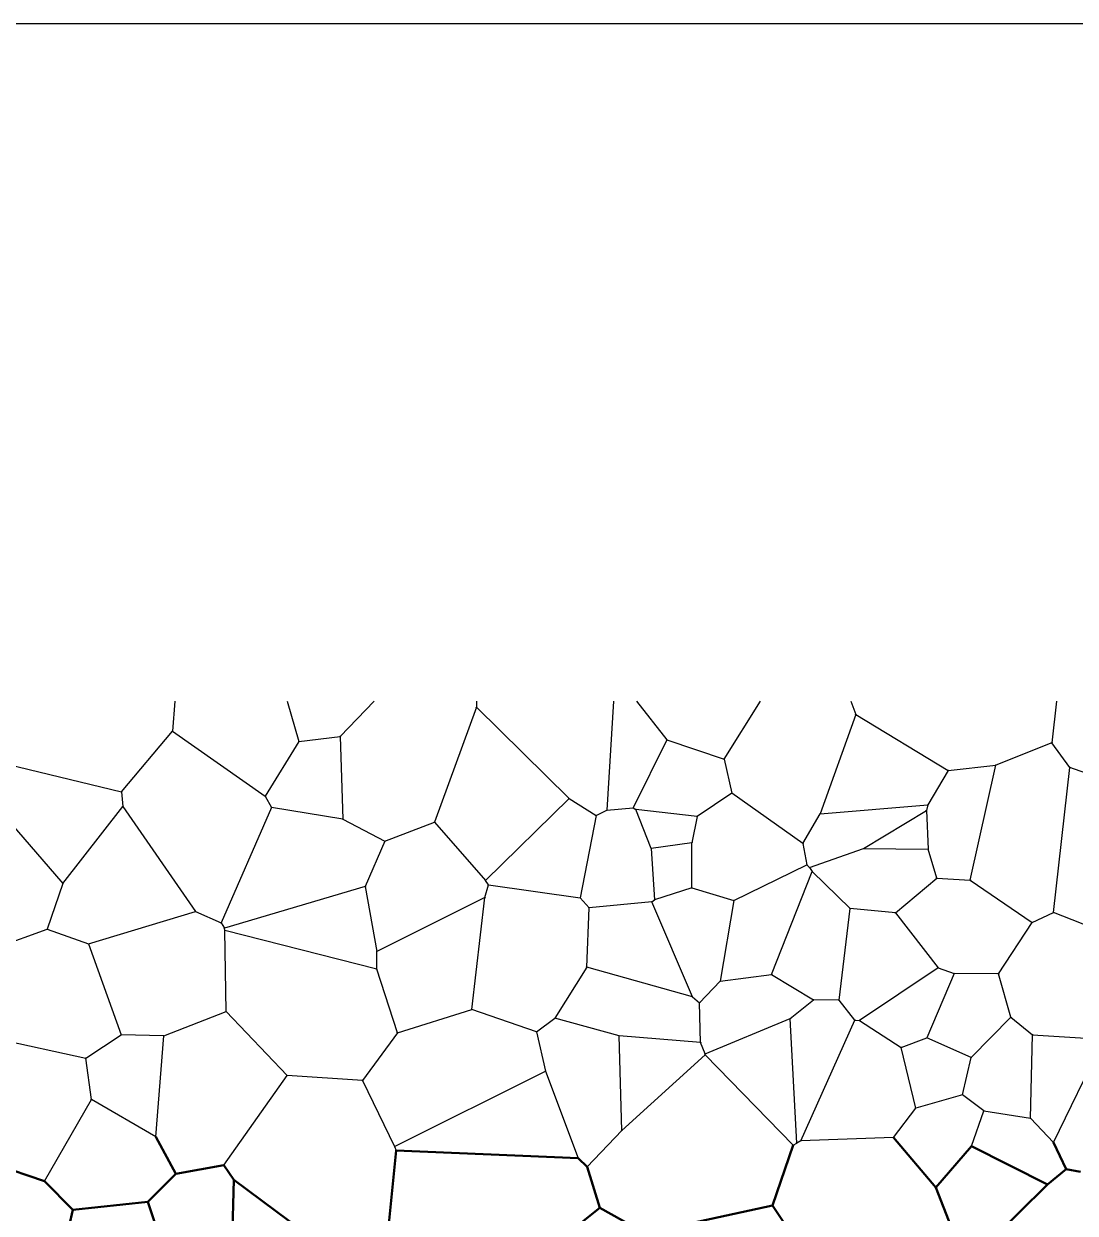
# Model space of a CAD drawing. Header units: metres. Extents: x 0 to 5000, y 0 to 2000.
# Drawn here: x 2414 to 3190, y 1122 to 2000 of the extents above; entities that cross this region are included whole.
import ezdxf

# ---------------------------------------------------------------- set-up
doc = ezdxf.new("R2010")
doc.units = ezdxf.units.M

msp = doc.modelspace()

# ---------------------------------------------------------------- hatches: boundary and pattern name
at = {"layer": 'throats'}
for color, points in [(3, [(2523.94, 1477.92), (2523.64, 1477.94), (2525.35, 1500.01), (2525.64, 1499.99), (2523.94, 1477.92)]), (3, [(2617.34, 1470.47), (2617.05, 1470.39), (2608.46, 1499.96), (2608.75, 1500.04), (2617.34, 1470.47)]), (3, [(2647.72, 1473.93), (2647.5, 1474.14), (2672.54, 1500.1), (2672.75, 1499.9), (2647.72, 1473.93)]), (3, [(2717.4, 1410.72), (2717.12, 1410.82), (2747.94, 1495.62), (2748.22, 1495.52), (2717.4, 1410.72)]), (3, [(2748.23, 1495.57), (2747.93, 1495.57), (2747.95, 1500), (2748.25, 1500), (2748.23, 1495.57)]), (3, [(2816.63, 1428.24), (2816.42, 1428.03), (2747.98, 1495.47), (2748.19, 1495.68), (2816.63, 1428.24)]), (3, [(2844.53, 1419.54), (2844.23, 1419.56), (2849.18, 1500.01), (2849.48, 1499.99), (2844.53, 1419.54)]), (3, [(2888.84, 1471.61), (2888.61, 1471.43), (2866.13, 1499.91), (2866.36, 1500.09), (2888.84, 1471.61)]), (3, [(2957.57, 1500.08), (2957.83, 1499.92), (2930.95, 1457.11), (2930.69, 1457.27), (2957.57, 1500.08)]), (3, [(3028.13, 1490.21), (3027.85, 1490.1), (3024.25, 1499.95), (3024.53, 1500.05), (3028.13, 1490.21)]), (3, [(3172.84, 1469.43), (3172.54, 1469.46), (3175.87, 1500.02), (3176.17, 1499.98), (3172.84, 1469.43)]), (3, [(3001.93, 1416.97), (3001.64, 1417.08), (3027.85, 1490.2), (3028.13, 1490.1), (3001.93, 1416.97)]), (3, [(3096.35, 1449.15), (3096.2, 1448.9), (3027.91, 1490.03), (3028.06, 1490.28), (3096.35, 1449.15)]), (3, [(2523.68, 1478.03), (2523.91, 1477.83), (2486.34, 1433.1), (2486.11, 1433.29), (2523.68, 1478.03)]), (3, [(2592.4, 1430.12), (2592.23, 1429.87), (2523.7, 1477.81), (2523.88, 1478.05), (2592.4, 1430.12)]), (3, [(2592.44, 1429.92), (2592.18, 1430.07), (2617.07, 1470.51), (2617.33, 1470.35), (2592.44, 1429.92)]), (3, [(2647.59, 1474.19), (2647.63, 1473.89), (2617.22, 1470.28), (2617.18, 1470.58), (2647.59, 1474.19)]), (3, [(2649.76, 1412.95), (2649.46, 1412.94), (2647.46, 1474.03), (2647.76, 1474.04), (2649.76, 1412.95)]), (3, [(2863.91, 1421.2), (2863.64, 1421.33), (2888.59, 1471.59), (2888.86, 1471.45), (2863.91, 1421.2)]), (3, [(2930.87, 1457.33), (2930.77, 1457.05), (2888.68, 1471.38), (2888.77, 1471.66), (2930.87, 1457.33)]), (3, [(3131.4, 1452.76), (3131.29, 1453.04), (3172.64, 1469.58), (3172.75, 1469.3), (3131.4, 1452.76)]), (3, [(3172.57, 1469.35), (3172.81, 1469.53), (3186.08, 1451.26), (3185.84, 1451.08), (3172.57, 1469.35)]), (3, [(2486.26, 1433.34), (2486.19, 1433.05), (2383.8, 1457.83), (2383.87, 1458.12), (2486.26, 1433.34)]), (3, [(2936.7, 1432.3), (2936.41, 1432.23), (2930.67, 1457.15), (2930.96, 1457.22), (2936.7, 1432.3)]), (3, [(3081.38, 1423.57), (3081.12, 1423.72), (3096.14, 1449.1), (3096.4, 1448.95), (3081.38, 1423.57)]), (3, [(3131.32, 1453.05), (3131.36, 1452.75), (3096.29, 1448.87), (3096.26, 1449.17), (3131.32, 1453.05)]), (3, [(3131.19, 1452.93), (3131.49, 1452.87), (3112.6, 1368.07), (3112.31, 1368.13), (3131.19, 1452.93)]), (3, [(3185.81, 1451.19), (3186.11, 1451.15), (3174.03, 1344.02), (3173.73, 1344.06), (3185.81, 1451.19)]), (3, [(3185.91, 1451.03), (3186.01, 1451.31), (3258.74, 1425.07), (3258.64, 1424.79), (3185.91, 1451.03)]), (3, [(2487.34, 1422.33), (2487.04, 1422.3), (2486.07, 1433.18), (2486.37, 1433.21), (2487.34, 1422.33)]), (3, [(2910.97, 1414.85), (2910.8, 1415.1), (2936.47, 1432.39), (2936.64, 1432.14), (2910.97, 1414.85)]), (3, [(2936.47, 1432.14), (2936.64, 1432.39), (2989.11, 1395.23), (2988.93, 1394.99), (2936.47, 1432.14)]), (3, [(2443.07, 1365.54), (2442.85, 1365.34), (2388.35, 1428.45), (2388.58, 1428.64), (2443.07, 1365.54)]), (3, [(2487.07, 1422.41), (2487.31, 1422.22), (2443.08, 1365.35), (2442.84, 1365.53), (2487.07, 1422.41)]), (3, [(2540.98, 1345.02), (2540.73, 1344.85), (2487.07, 1422.23), (2487.32, 1422.4), (2540.98, 1345.02)]), (3, [(2597.06, 1421.63), (2596.8, 1421.48), (2592.18, 1429.92), (2592.44, 1430.07), (2597.06, 1421.63)]), (3, [(2816.42, 1428.24), (2816.63, 1428.03), (2754.86, 1367.63), (2754.65, 1367.84), (2816.42, 1428.24)]), (3, [(2836.51, 1415.87), (2836.35, 1415.62), (2816.44, 1428.01), (2816.6, 1428.26), (2836.51, 1415.87)]), (3, [(3081.23, 1423.8), (3081.26, 1423.5), (3001.8, 1416.88), (3001.77, 1417.17), (3081.23, 1423.8)]), (3, [(3080.27, 1419.41), (3079.98, 1419.49), (3081.1, 1423.69), (3081.39, 1423.61), (3080.27, 1419.41)]), (3, [(2559.84, 1336.39), (2559.57, 1336.51), (2596.79, 1421.61), (2597.07, 1421.49), (2559.84, 1336.39)]), (3, [(2596.91, 1421.41), (2596.96, 1421.7), (2649.64, 1413.09), (2649.59, 1412.8), (2596.91, 1421.41)]), (3, [(2824.89, 1354.91), (2824.59, 1354.97), (2836.28, 1415.77), (2836.58, 1415.72), (2824.89, 1354.91)]), (3, [(2844.32, 1419.69), (2844.45, 1419.42), (2836.5, 1415.61), (2836.37, 1415.88), (2844.32, 1419.69)]), (3, [(2863.76, 1421.42), (2863.79, 1421.12), (2844.4, 1419.4), (2844.37, 1419.7), (2863.76, 1421.42)]), (3, [(2865.86, 1420.33), (2865.72, 1420.07), (2863.7, 1421.14), (2863.85, 1421.4), (2865.86, 1420.33)]), (3, [(2865.65, 1420.14), (2865.93, 1420.25), (2877.21, 1391.46), (2876.93, 1391.35), (2865.65, 1420.14)]), (3, [(2865.78, 1420.05), (2865.81, 1420.35), (2910.9, 1415.12), (2910.87, 1414.82), (2865.78, 1420.05)]), (3, [(2907.3, 1395.56), (2907.01, 1395.62), (2910.74, 1415), (2911.03, 1414.94), (2907.3, 1395.56)]), (3, [(3001.66, 1417.1), (3001.91, 1416.95), (2989.15, 1395.04), (2988.89, 1395.19), (3001.66, 1417.1)]), (3, [(3080.05, 1419.58), (3080.21, 1419.32), (3033.74, 1391.18), (3033.59, 1391.44), (3080.05, 1419.58)]), (3, [(3081.51, 1390.83), (3081.21, 1390.82), (3079.98, 1419.44), (3080.28, 1419.45), (3081.51, 1390.83)]), (3, [(2680.64, 1396.91), (2680.5, 1396.64), (2649.54, 1412.81), (2649.68, 1413.08), (2680.64, 1396.91)]), (3, [(2717.21, 1410.91), (2717.32, 1410.63), (2680.62, 1396.63), (2680.51, 1396.91), (2717.21, 1410.91)]), (3, [(2754.87, 1367.83), (2754.64, 1367.64), (2717.15, 1410.67), (2717.38, 1410.87), (2754.87, 1367.83)]), (3, [(2666.27, 1363.3), (2666, 1363.42), (2680.43, 1396.83), (2680.7, 1396.71), (2666.27, 1363.3)]), (3, [(2877.09, 1391.25), (2877.05, 1391.55), (2907.13, 1395.74), (2907.18, 1395.44), (2877.09, 1391.25)]), (3, [(2879.66, 1353.5), (2879.36, 1353.48), (2876.92, 1391.39), (2877.22, 1391.41), (2879.66, 1353.5)]), (3, [(2907, 1395.59), (2907.3, 1395.59), (2907.12, 1362.31), (2906.82, 1362.31), (2907, 1395.59)]), (3, [(2992.07, 1379.32), (2991.78, 1379.26), (2988.87, 1395.08), (2989.17, 1395.14), (2992.07, 1379.32)]), (3, [(3033.62, 1391.45), (3033.72, 1391.17), (2993.96, 1377.16), (2993.86, 1377.44), (3033.62, 1391.45)]), (3, [(3081.36, 1390.98), (3081.35, 1390.68), (3033.67, 1391.16), (3033.67, 1391.46), (3081.36, 1390.98)]), (3, [(3081.21, 1390.78), (3081.5, 1390.87), (3087.89, 1369.56), (3087.61, 1369.48), (3081.21, 1390.78)]), (3, [(2991.86, 1379.42), (2991.99, 1379.15), (2938.22, 1352.9), (2938.09, 1353.17), (2991.86, 1379.42)]), (3, [(2994.02, 1377.41), (2993.8, 1377.2), (2991.82, 1379.18), (2992.03, 1379.39), (2994.02, 1377.41)]), (3, [(2995.65, 1374.43), (2995.93, 1374.32), (2966.06, 1298.33), (2965.79, 1298.44), (2995.65, 1374.43)]), (3, [(2995.91, 1374.46), (2995.66, 1374.29), (2993.78, 1377.22), (2994.04, 1377.38), (2995.91, 1374.46)]), (3, [(2995.68, 1374.27), (2995.89, 1374.48), (3023.93, 1347.21), (3023.72, 1347), (2995.68, 1374.27)]), (3, [(3087.65, 1369.63), (3087.85, 1369.4), (3057.34, 1343.67), (3057.14, 1343.9), (3087.65, 1369.63)]), (3, [(3112.47, 1368.25), (3112.45, 1367.95), (3087.74, 1369.37), (3087.76, 1369.67), (3112.47, 1368.25)]), (3, [(2431.5, 1331.74), (2431.21, 1331.84), (2442.82, 1365.49), (2443.1, 1365.39), (2431.5, 1331.74)]), (3, [(2562.22, 1332.49), (2562.14, 1332.78), (2666.09, 1363.5), (2666.18, 1363.21), (2562.22, 1332.49)]), (3, [(2674.84, 1315.4), (2674.54, 1315.35), (2665.99, 1363.33), (2666.28, 1363.38), (2674.84, 1315.4)]), (3, [(2756.82, 1364.45), (2757.11, 1364.38), (2754.59, 1355.21), (2754.3, 1355.29), (2756.82, 1364.45)]), (3, [(2754.63, 1367.65), (2754.88, 1367.82), (2757.09, 1364.5), (2756.84, 1364.33), (2754.63, 1367.65)]), (3, [(2824.76, 1355.09), (2824.72, 1354.79), (2756.94, 1364.27), (2756.98, 1364.56), (2824.76, 1355.09)]), (3, [(2879.56, 1353.34), (2879.47, 1353.63), (2906.92, 1362.45), (2907.01, 1362.16), (2879.56, 1353.34)]), (3, [(2938.2, 1353.18), (2938.12, 1352.89), (2906.93, 1362.16), (2907.01, 1362.45), (2938.2, 1353.18)]), (3, [(3158.2, 1336.87), (3158.03, 1336.62), (3112.37, 1367.98), (3112.54, 1368.22), (3158.2, 1336.87)]), (3, [(2674.76, 1315.24), (2674.62, 1315.51), (2754.38, 1355.39), (2754.51, 1355.12), (2674.76, 1315.24)]), (3, [(2754.3, 1355.27), (2754.59, 1355.23), (2744.77, 1272.51), (2744.47, 1272.55), (2754.3, 1355.27)]), (3, [(2824.63, 1354.84), (2824.85, 1355.04), (2831.33, 1347.77), (2831.1, 1347.57), (2824.63, 1354.84)]), (3, [(2831.23, 1347.52), (2831.2, 1347.82), (2877.48, 1352.18), (2877.51, 1351.88), (2831.23, 1347.52)]), (3, [(2877.36, 1351.97), (2877.63, 1352.09), (2907.67, 1281.91), (2907.4, 1281.79), (2877.36, 1351.97)]), (3, [(2879.42, 1353.61), (2879.6, 1353.37), (2877.58, 1351.91), (2877.41, 1352.15), (2879.42, 1353.61)]), (3, [(2928.1, 1293.36), (2927.8, 1293.41), (2938.01, 1353.06), (2938.31, 1353.01), (2928.1, 1293.36)]), (3, [(2540.81, 1345.08), (2540.9, 1344.79), (2462.01, 1320.8), (2461.92, 1321.08), (2540.81, 1345.08)]), (3, [(2559.77, 1336.58), (2559.64, 1336.31), (2540.8, 1344.8), (2540.92, 1345.07), (2559.77, 1336.58)]), (3, [(2831.06, 1347.68), (2831.36, 1347.67), (2829.65, 1303.8), (2829.35, 1303.81), (2831.06, 1347.68)]), (3, [(3023.67, 1347.12), (3023.97, 1347.09), (3015.86, 1279.33), (3015.56, 1279.36), (3023.67, 1347.12)]), (3, [(3023.81, 1346.95), (3023.84, 1347.25), (3057.25, 1343.93), (3057.22, 1343.63), (3023.81, 1346.95)]), (3, [(3088.86, 1303.47), (3088.62, 1303.29), (3057.12, 1343.69), (3057.36, 1343.87), (3088.86, 1303.47)]), (3, [(3173.82, 1344.17), (3173.94, 1343.9), (3158.17, 1336.61), (3158.05, 1336.88), (3173.82, 1344.17)]), (3, [(3173.82, 1343.9), (3173.93, 1344.18), (3214.52, 1328.2), (3214.41, 1327.92), (3173.82, 1343.9)]), (3, [(2562.31, 1332.72), (2562.06, 1332.56), (2559.58, 1336.37), (2559.83, 1336.53), (2562.31, 1332.72)]), (3, [(3157.99, 1336.83), (3158.24, 1336.66), (3133.46, 1298.66), (3133.21, 1298.82), (3157.99, 1336.83)]), (3, [(2431.3, 1331.93), (2431.41, 1331.65), (2387.81, 1315.9), (2387.71, 1316.18), (2431.3, 1331.93)]), (3, [(2462.02, 1321.08), (2461.92, 1320.8), (2431.31, 1331.65), (2431.41, 1331.93), (2462.02, 1321.08)]), (3, [(2562.03, 1332.61), (2562.33, 1332.67), (2562.71, 1330.93), (2562.41, 1330.87), (2562.03, 1332.61)]), (3, [(2562.41, 1330.9), (2562.71, 1330.9), (2563.6, 1270.99), (2563.3, 1270.98), (2562.41, 1330.9)]), (3, [(2562.52, 1330.75), (2562.6, 1331.04), (2674.64, 1302.32), (2674.56, 1302.03), (2562.52, 1330.75)]), (3, [(2486.14, 1253.98), (2485.85, 1253.87), (2461.83, 1320.89), (2462.11, 1320.99), (2486.14, 1253.98)]), (3, [(2674.54, 1315.37), (2674.84, 1315.37), (2674.75, 1302.17), (2674.45, 1302.18), (2674.54, 1315.37)]), (3, [(2674.46, 1302.13), (2674.74, 1302.22), (2689.93, 1255.38), (2689.65, 1255.28), (2674.46, 1302.13)]), (3, [(2806.09, 1265.98), (2805.83, 1266.14), (2829.37, 1303.88), (2829.62, 1303.72), (2806.09, 1265.98)]), (3, [(2829.46, 1303.66), (2829.54, 1303.95), (2907.58, 1281.99), (2907.49, 1281.7), (2829.46, 1303.66)]), (3, [(3030.77, 1264.26), (3030.6, 1264.51), (3088.66, 1303.5), (3088.83, 1303.25), (3030.77, 1264.26)]), (3, [(3100.75, 1299.21), (3100.65, 1298.93), (3088.69, 1303.24), (3088.79, 1303.52), (3100.75, 1299.21)]), (3, [(3100.7, 1298.92), (3100.7, 1299.22), (3133.34, 1298.89), (3133.34, 1298.59), (3100.7, 1298.92)]), (3, [(2927.84, 1293.49), (2928.06, 1293.28), (2912.89, 1277.45), (2912.67, 1277.66), (2927.84, 1293.49)]), (3, [(2965.91, 1298.54), (2965.94, 1298.24), (2927.97, 1293.24), (2927.93, 1293.54), (2965.91, 1298.54)]), (3, [(2996.92, 1279.78), (2996.77, 1279.53), (2965.85, 1298.26), (2966, 1298.52), (2996.92, 1279.78)]), (3, [(3080.63, 1251.44), (3080.36, 1251.56), (3100.56, 1299.13), (3100.84, 1299.01), (3080.63, 1251.44)]), (3, [(3133.19, 1298.7), (3133.48, 1298.78), (3142.59, 1266.86), (3142.3, 1266.78), (3133.19, 1298.7)]), (3, [(2912.88, 1277.67), (2912.69, 1277.44), (2907.44, 1281.73), (2907.63, 1281.96), (2912.88, 1277.67)]), (3, [(2912.63, 1277.55), (2912.93, 1277.56), (2913.72, 1248.23), (2913.42, 1248.23), (2912.63, 1277.55)]), (3, [(2996.75, 1279.77), (2996.94, 1279.54), (2979.79, 1265.73), (2979.6, 1265.97), (2996.75, 1279.77)]), (3, [(2996.84, 1279.51), (2996.85, 1279.81), (3015.71, 1279.5), (3015.71, 1279.2), (2996.84, 1279.51)]), (3, [(3015.59, 1279.25), (3015.83, 1279.44), (3027.5, 1264.79), (3027.27, 1264.61), (3015.59, 1279.25)]), (3, [(2563.4, 1271.13), (2563.51, 1270.85), (2517.48, 1252.99), (2517.37, 1253.27), (2563.4, 1271.13)]), (3, [(2563.34, 1270.88), (2563.56, 1271.09), (2608.56, 1223.89), (2608.35, 1223.69), (2563.34, 1270.88)]), (3, [(2744.57, 1272.67), (2744.66, 1272.38), (2689.83, 1255.19), (2689.74, 1255.47), (2744.57, 1272.67)]), (3, [(2744.57, 1272.39), (2744.67, 1272.67), (2792.54, 1256.19), (2792.45, 1255.91), (2744.57, 1272.39)]), (3, [(2805.87, 1266.18), (2806.05, 1265.94), (2792.59, 1255.93), (2792.41, 1256.17), (2805.87, 1266.18)]), (3, [(2805.92, 1265.92), (2806, 1266.21), (2853.4, 1253.34), (2853.32, 1253.05), (2805.92, 1265.92)]), (3, [(2979.63, 1265.99), (2979.75, 1265.71), (2916.92, 1239.58), (2916.8, 1239.85), (2979.63, 1265.99)]), (3, [(2979.54, 1265.84), (2979.84, 1265.86), (2984.56, 1174.01), (2984.26, 1174), (2979.54, 1265.84)]), (3, [(3027.25, 1264.76), (3027.52, 1264.64), (2987.57, 1175.54), (2987.3, 1175.66), (3027.25, 1264.76)]), (3, [(3030.7, 1264.54), (3030.67, 1264.24), (3027.37, 1264.55), (3027.4, 1264.85), (3030.7, 1264.54)]), (3, [(3061.65, 1244.66), (3061.48, 1244.41), (3030.61, 1264.26), (3030.77, 1264.51), (3061.65, 1244.66)]), (3, [(3113.19, 1237.01), (3112.98, 1237.22), (3142.34, 1266.92), (3142.55, 1266.71), (3113.19, 1237.01)]), (3, [(3158.6, 1254.02), (3158.41, 1253.78), (3142.35, 1266.7), (3142.54, 1266.93), (3158.6, 1254.02)]), (3, [(2459.84, 1236.82), (2459.78, 1236.53), (2371.57, 1255.69), (2371.63, 1255.98), (2459.84, 1236.82)]), (3, [(2664.3, 1219.98), (2664.05, 1220.15), (2689.67, 1255.42), (2689.91, 1255.24), (2664.3, 1219.98)]), (3, [(2799.23, 1227.03), (2798.93, 1226.97), (2792.35, 1256.02), (2792.64, 1256.08), (2799.23, 1227.03)]), (3, [(2485.91, 1254.05), (2486.08, 1253.8), (2459.9, 1236.55), (2459.73, 1236.8), (2485.91, 1254.05)]), (3, [(2485.99, 1253.78), (2486, 1254.07), (2517.43, 1253.28), (2517.42, 1252.98), (2485.99, 1253.78)]), (3, [(2517.27, 1253.14), (2517.57, 1253.12), (2511.67, 1178.48), (2511.37, 1178.5), (2517.27, 1253.14)]), (3, [(2853.21, 1253.19), (2853.51, 1253.2), (2855.44, 1183.22), (2855.14, 1183.21), (2853.21, 1253.19)]), (3, [(2853.35, 1253.05), (2853.38, 1253.35), (2913.58, 1248.38), (2913.56, 1248.08), (2853.35, 1253.05)]), (3, [(2913.43, 1248.18), (2913.71, 1248.28), (2917, 1239.77), (2916.72, 1239.66), (2913.43, 1248.18)]), (3, [(3080.44, 1251.64), (3080.55, 1251.36), (3061.62, 1244.4), (3061.51, 1244.68), (3080.44, 1251.64)]), (3, [(3080.44, 1251.37), (3080.56, 1251.64), (3113.14, 1237.25), (3113.02, 1236.97), (3080.44, 1251.37)]), (3, [(3158.36, 1253.9), (3158.66, 1253.89), (3157.06, 1192.24), (3156.76, 1192.25), (3158.36, 1253.9)]), (3, [(3210.76, 1250.66), (3210.74, 1250.36), (3158.5, 1253.75), (3158.52, 1254.05), (3210.76, 1250.66)]), (3, [(3210.62, 1250.58), (3210.89, 1250.45), (3174.02, 1174.24), (3173.75, 1174.37), (3210.62, 1250.58)]), (3, [(2916.85, 1239.14), (2917.05, 1238.92), (2855.39, 1183.1), (2855.19, 1183.33), (2916.85, 1239.14)]), (3, [(2916.71, 1239.69), (2917.01, 1239.73), (2917.1, 1239.05), (2916.8, 1239.01), (2916.71, 1239.69)]), (3, [(2916.84, 1238.93), (2917.06, 1239.14), (2981.99, 1172.56), (2981.77, 1172.35), (2916.84, 1238.93)]), (3, [(3061.42, 1244.5), (3061.71, 1244.57), (3072.43, 1199.86), (3072.14, 1199.79), (3061.42, 1244.5)]), (3, [(2459.66, 1236.65), (2459.96, 1236.69), (2464.16, 1206.19), (2463.87, 1206.15), (2459.66, 1236.65)]), (3, [(3112.94, 1237.15), (3113.23, 1237.08), (3106.88, 1209.62), (3106.59, 1209.69), (3112.94, 1237.15)]), (3, [(2608.33, 1223.88), (2608.58, 1223.7), (2561.86, 1157.67), (2561.62, 1157.84), (2608.33, 1223.88)]), (3, [(2608.44, 1223.64), (2608.46, 1223.94), (2664.19, 1220.22), (2664.17, 1219.92), (2608.44, 1223.64)]), (3, [(2799.01, 1227.13), (2799.15, 1226.87), (2687.75, 1171.39), (2687.62, 1171.66), (2799.01, 1227.13)]), (3, [(2823.38, 1162.76), (2823.1, 1162.65), (2798.94, 1226.95), (2799.22, 1227.05), (2823.38, 1162.76)]), (3, [(2687.82, 1171.59), (2687.55, 1171.46), (2664.04, 1220), (2664.31, 1220.13), (2687.82, 1171.59)]), (3, [(2463.88, 1206.24), (2464.14, 1206.09), (2429.57, 1145.86), (2429.31, 1146.01), (2463.88, 1206.24)]), (3, [(2463.94, 1206.04), (2464.09, 1206.3), (2511.6, 1178.62), (2511.45, 1178.36), (2463.94, 1206.04)]), (3, [(3072.33, 1199.68), (3072.24, 1199.97), (3106.69, 1209.8), (3106.77, 1209.51), (3072.33, 1199.68)]), (3, [(3106.64, 1209.54), (3106.82, 1209.78), (3122.59, 1197.92), (3122.41, 1197.68), (3106.64, 1209.54)]), (3, [(3072.16, 1199.92), (3072.4, 1199.73), (3055.85, 1177.95), (3055.61, 1178.13), (3072.16, 1199.92)]), (3, [(3122.36, 1197.85), (3122.64, 1197.75), (3113.64, 1171.55), (3113.36, 1171.65), (3122.36, 1197.85)]), (3, [(3156.93, 1192.39), (3156.88, 1192.1), (3122.48, 1197.65), (3122.52, 1197.95), (3156.93, 1192.39)]), (3, [(3173.99, 1174.4), (3173.77, 1174.2), (3156.8, 1192.14), (3157.02, 1192.35), (3173.99, 1174.4)]), (2, [(2336.76, 1177.19), (2336.9, 1177.61), (2429.51, 1146.15), (2429.37, 1145.72), (2336.76, 1177.19)]), (2, [(2511.33, 1178.39), (2511.72, 1178.6), (2526.48, 1151.34), (2526.08, 1151.13), (2511.33, 1178.39)]), (3, [(2829.84, 1156.32), (2829.63, 1156.53), (2855.18, 1183.32), (2855.4, 1183.11), (2829.84, 1156.32)]), (3, [(2987.44, 1175.45), (2987.43, 1175.75), (3055.72, 1178.19), (3055.73, 1177.89), (2987.44, 1175.45)]), (2, [(3055.56, 1177.9), (3055.9, 1178.19), (3087.18, 1141.34), (3086.83, 1141.05), (3055.56, 1177.9)]), (2, [(2688.58, 1168.54), (2689.02, 1168.5), (2683.24, 1109.5), (2682.79, 1109.55), (2688.58, 1168.54)]), (3, [(2688.94, 1168.58), (2688.66, 1168.47), (2687.54, 1171.47), (2687.82, 1171.58), (2688.94, 1168.58)]), (2, [(2823.25, 1162.93), (2823.23, 1162.48), (2688.79, 1168.3), (2688.81, 1168.75), (2823.25, 1162.93)]), (2, [(2966.85, 1127.72), (2966.42, 1127.86), (2981.67, 1172.53), (2982.09, 1172.39), (2966.85, 1127.72)]), (3, [(2984.33, 1174.13), (2984.49, 1173.88), (2981.96, 1172.33), (2981.8, 1172.59), (2984.33, 1174.13)]), (3, [(2984.48, 1173.87), (2984.34, 1174.14), (2987.36, 1175.73), (2987.5, 1175.47), (2984.48, 1173.87)]), (2, [(3113.33, 1171.74), (3113.67, 1171.45), (3087.17, 1141.05), (3086.83, 1141.34), (3113.33, 1171.74)]), (2, [(3113.4, 1171.4), (3113.6, 1171.8), (3169.51, 1143.7), (3169.3, 1143.3), (3113.4, 1171.4)]), (2, [(3173.68, 1174.2), (3174.08, 1174.4), (3183.37, 1154.79), (3182.96, 1154.59), (3173.68, 1174.2)]), (2, [(2823.08, 1162.54), (2823.39, 1162.87), (2829.89, 1156.58), (2829.58, 1156.26), (2823.08, 1162.54)]), (2, [(2505.86, 1130.44), (2505.54, 1130.76), (2526.12, 1151.4), (2526.44, 1151.08), (2505.86, 1130.44)]), (2, [(2561.7, 1157.98), (2561.78, 1157.53), (2526.32, 1151.02), (2526.24, 1151.46), (2561.7, 1157.98)]), (2, [(2569.41, 1147.01), (2569.04, 1146.76), (2561.55, 1157.63), (2561.92, 1157.88), (2569.41, 1147.01)]), (2, [(2839.33, 1126.33), (2838.9, 1126.19), (2829.52, 1156.36), (2829.95, 1156.49), (2839.33, 1126.33)]), (2, [(3183.03, 1154.86), (3183.31, 1154.51), (3169.55, 1143.33), (3169.26, 1143.67), (3183.03, 1154.86)]), (2, [(3193.98, 1153.04), (3193.9, 1152.59), (3183.13, 1154.47), (3183.21, 1154.91), (3193.98, 1153.04)]), (2, [(2450.58, 1124.86), (2450.26, 1124.55), (2429.28, 1145.78), (2429.6, 1146.09), (2450.58, 1124.86)]), (2, [(2567.6, 1088.58), (2567.15, 1088.59), (2569, 1146.89), (2569.45, 1146.88), (2567.6, 1088.58)]), (2, [(2637.52, 1096.29), (2637.25, 1095.93), (2569.09, 1146.71), (2569.36, 1147.07), (2637.52, 1096.29)]), (2, [(3086.8, 1141.11), (3087.21, 1141.28), (3098.63, 1112.29), (3098.21, 1112.13), (3086.8, 1141.11)]), (2, [(3169.25, 1143.66), (3169.56, 1143.34), (3120.14, 1094.29), (3119.83, 1094.61), (3169.25, 1143.66)]), (2, [(2441.42, 1085.17), (2440.98, 1085.27), (2450.21, 1124.75), (2450.64, 1124.65), (2441.42, 1085.17)]), (2, [(2505.68, 1130.83), (2505.72, 1130.38), (2450.45, 1124.48), (2450.4, 1124.93), (2505.68, 1130.83)]), (2, [(2521.47, 1083.8), (2521.05, 1083.66), (2505.49, 1130.53), (2505.91, 1130.67), (2521.47, 1083.8)]), (2, [(2799.28, 1094.09), (2799, 1094.44), (2838.98, 1126.44), (2839.26, 1126.09), (2799.28, 1094.09)]), (2, [(2839.01, 1126.07), (2839.23, 1126.46), (2872.66, 1107.69), (2872.44, 1107.29), (2839.01, 1126.07)]), (2, [(2872.6, 1107.27), (2872.5, 1107.71), (2966.59, 1128.01), (2966.69, 1127.57), (2872.6, 1107.27)]), (2, [(2987.61, 1097.19), (2987.24, 1096.94), (2966.45, 1127.66), (2966.82, 1127.91), (2987.61, 1097.19)])]:
    msp.add_hatch(color=color, dxfattribs=at).paths.add_polyline_path(points)

# ---------------------------------------------------------------- linework, layer by layer
at = {"layer": 'frame'}
msp.add_lwpolyline([(0, 0), (5000, 0), (5000, 2000), (0, 2000), (0, 0)], close=True, dxfattribs=at)
at = {"layer": 'junctions'}
for centre, radius in [((2748.08, 1495.57), 0.15), ((3027.99, 1490.15), 0.15), ((2523.79, 1477.93), 0.15), ((2617.2, 1470.43), 0.15), ((2647.61, 1474.04), 0.15), ((2888.73, 1471.52), 0.15), ((3172.69, 1469.44), 0.15), ((2930.82, 1457.19), 0.15), ((3096.27, 1449.02), 0.15), ((3131.34, 1452.9), 0.15), ((3185.96, 1451.17), 0.15), ((2486.22, 1433.2), 0.15), ((2936.55, 1432.27), 0.15), ((2487.19, 1422.32), 0.15), ((2592.31, 1429.99), 0.15), ((2816.52, 1428.14), 0.15), ((3081.25, 1423.65), 0.15), ((2596.93, 1421.55), 0.15), ((2836.43, 1415.75), 0.15), ((2844.38, 1419.55), 0.15), ((2863.77, 1421.27), 0.15), ((2865.79, 1420.2), 0.15), ((2910.88, 1414.97), 0.15), ((3001.78, 1417.03), 0.15), ((3080.13, 1419.45), 0.15), ((2649.61, 1412.94), 0.15), ((2717.26, 1410.77), 0.15), ((2680.57, 1396.77), 0.15), ((2907.15, 1395.59), 0.15), ((2877.07, 1391.4), 0.15), ((2989.02, 1395.11), 0.15), ((3033.67, 1391.31), 0.15), ((3081.36, 1390.83), 0.15), ((2991.93, 1379.29), 0.15), ((2993.91, 1377.3), 0.15), ((2995.79, 1374.37), 0.15), ((3087.75, 1369.52), 0.15), ((2442.96, 1365.44), 0.15), ((2666.13, 1363.36), 0.15), ((2754.76, 1367.74), 0.15), ((2756.96, 1364.42), 0.15), ((2906.97, 1362.31), 0.15), ((3112.46, 1368.1), 0.15), ((2754.44, 1355.25), 0.15), ((2824.74, 1354.94), 0.15), ((2877.49, 1352.03), 0.15), ((2879.51, 1353.49), 0.15), ((2938.16, 1353.03), 0.15), ((2540.86, 1344.93), 0.15), ((2831.21, 1347.67), 0.15), ((3023.82, 1347.1), 0.15), ((3057.24, 1343.78), 0.15), ((3173.88, 1344.04), 0.15), ((2559.7, 1336.45), 0.15), ((3158.11, 1336.74), 0.15), ((2431.36, 1331.79), 0.15), ((2562.18, 1332.64), 0.15), ((2562.56, 1330.9), 0.15), ((2461.97, 1320.94), 0.15), ((2674.69, 1315.37), 0.15), ((2674.6, 1302.18), 0.15), ((2829.5, 1303.8), 0.15), ((3088.74, 1303.38), 0.15), ((3100.7, 1299.07), 0.15), ((2927.95, 1293.39), 0.15), ((2965.92, 1298.39), 0.15), ((3133.34, 1298.74), 0.15), ((2907.54, 1281.85), 0.15), ((2912.78, 1277.56), 0.15), ((2996.85, 1279.66), 0.15), ((3015.71, 1279.35), 0.15), ((2563.45, 1270.99), 0.15), ((2744.62, 1272.53), 0.15), ((2805.96, 1266.06), 0.15), ((2979.69, 1265.85), 0.15), ((3027.39, 1264.7), 0.15), ((3030.69, 1264.39), 0.15), ((3142.44, 1266.82), 0.15), ((2689.79, 1255.33), 0.15), ((2792.5, 1256.05), 0.15), ((2486, 1253.92), 0.15), ((2517.42, 1253.13), 0.15), ((2853.36, 1253.2), 0.15), ((2913.57, 1248.23), 0.15), ((3080.5, 1251.5), 0.15), ((3158.51, 1253.9), 0.15), ((2916.86, 1239.71), 0.15), ((2916.95, 1239.03), 0.15), ((3061.57, 1244.54), 0.15), ((2459.81, 1236.67), 0.15), ((3113.08, 1237.11), 0.15), ((2608.45, 1223.79), 0.15), ((2664.18, 1220.07), 0.15), ((2799.08, 1227), 0.15), ((2464.01, 1206.17), 0.15), ((3106.73, 1209.66), 0.15), ((3072.28, 1199.83), 0.15), ((3122.5, 1197.8), 0.15), ((3156.91, 1192.25), 0.15), ((2511.52, 1178.49), 0.225), ((2855.29, 1183.21), 0.15), ((3055.73, 1178.04), 0.225), ((2687.68, 1171.53), 0.15), ((2688.8, 1168.52), 0.225), ((2981.88, 1172.46), 0.225), ((2984.41, 1174), 0.15), ((2987.43, 1175.6), 0.15), ((3113.5, 1171.6), 0.225), ((3173.88, 1174.3), 0.225), ((2823.24, 1162.71), 0.225), ((2526.28, 1151.24), 0.225), ((2561.74, 1157.76), 0.225), ((2829.74, 1156.42), 0.225), ((3183.17, 1154.69), 0.225), ((2429.44, 1145.93), 0.225), ((2569.22, 1146.89), 0.225), ((3087, 1141.2), 0.225), ((3169.4, 1143.5), 0.225), ((2450.42, 1124.7), 0.225), ((2505.7, 1130.6), 0.225), ((2839.12, 1126.26), 0.225), ((2966.64, 1127.79), 0.225)]:
    msp.add_circle(centre, radius, dxfattribs=at)
at = {"layer": 'throat_lines', "color": 3, "lineweight": 30}
for p, q in [((2525.5, 1500), (2523.79, 1477.93)), ((2608.6, 1500), (2617.2, 1470.43)), ((2672.65, 1500), (2647.61, 1474.04)), ((2748.08, 1495.57), (2717.26, 1410.77)), ((2748.1, 1500), (2748.08, 1495.57)), ((2748.08, 1495.57), (2816.52, 1428.14)), ((2849.33, 1500), (2844.38, 1419.55)), ((2866.25, 1500), (2888.73, 1471.52)), ((2930.82, 1457.19), (2957.7, 1500)), ((3024.39, 1500), (3027.99, 1490.15)), ((3176.02, 1500), (3172.69, 1469.44)), ((3027.99, 1490.15), (3001.78, 1417.03)), ((3027.99, 1490.15), (3096.27, 1449.02)), ((2486.22, 1433.2), (2523.79, 1477.93)), ((2523.79, 1477.93), (2592.31, 1429.99)), ((2617.2, 1470.43), (2592.31, 1429.99)), ((2617.2, 1470.43), (2647.61, 1474.04)), ((2647.61, 1474.04), (2649.61, 1412.94)), ((2888.73, 1471.52), (2863.77, 1421.27)), ((2888.73, 1471.52), (2930.82, 1457.19)), ((3172.69, 1469.44), (3131.34, 1452.9)), ((3185.96, 1451.17), (3172.69, 1469.44)), ((2383.84, 1457.97), (2486.22, 1433.2)), ((2930.82, 1457.19), (2936.55, 1432.27)), ((3096.27, 1449.02), (3081.25, 1423.65)), ((3096.27, 1449.02), (3131.34, 1452.9)), ((3112.46, 1368.1), (3131.34, 1452.9)), ((3173.88, 1344.04), (3185.96, 1451.17)), ((3258.69, 1424.93), (3185.96, 1451.17)), ((2486.22, 1433.2), (2487.19, 1422.32)), ((2936.55, 1432.27), (2910.88, 1414.97)), ((2989.02, 1395.11), (2936.55, 1432.27)), ((2388.47, 1428.55), (2442.96, 1365.44)), ((2442.96, 1365.44), (2487.19, 1422.32)), ((2487.19, 1422.32), (2540.86, 1344.93)), ((2592.31, 1429.99), (2596.93, 1421.55)), ((2754.76, 1367.74), (2816.52, 1428.14)), ((2816.52, 1428.14), (2836.43, 1415.75)), ((3001.78, 1417.03), (3081.25, 1423.65)), ((3081.25, 1423.65), (3080.13, 1419.45)), ((2596.93, 1421.55), (2559.7, 1336.45)), ((2649.61, 1412.94), (2596.93, 1421.55)), ((2836.43, 1415.75), (2824.74, 1354.94)), ((2836.43, 1415.75), (2844.38, 1419.55)), ((2844.38, 1419.55), (2863.77, 1421.27)), ((2863.77, 1421.27), (2865.79, 1420.2)), ((2877.07, 1391.4), (2865.79, 1420.2)), ((2910.88, 1414.97), (2865.79, 1420.2)), ((2910.88, 1414.97), (2907.15, 1395.59)), ((2989.02, 1395.11), (3001.78, 1417.03)), ((3033.67, 1391.31), (3080.13, 1419.45)), ((3080.13, 1419.45), (3081.36, 1390.83)), ((2649.61, 1412.94), (2680.57, 1396.77)), ((2680.57, 1396.77), (2717.26, 1410.77)), ((2717.26, 1410.77), (2754.76, 1367.74)), ((2680.57, 1396.77), (2666.13, 1363.36)), ((2907.15, 1395.59), (2877.07, 1391.4)), ((2877.07, 1391.4), (2879.51, 1353.49)), ((2906.97, 1362.31), (2907.15, 1395.59)), ((2989.02, 1395.11), (2991.93, 1379.29)), ((2993.91, 1377.3), (3033.67, 1391.31)), ((3033.67, 1391.31), (3081.36, 1390.83)), ((3087.75, 1369.52), (3081.36, 1390.83)), ((2938.16, 1353.03), (2991.93, 1379.29)), ((2991.93, 1379.29), (2993.91, 1377.3)), ((2965.92, 1298.39), (2995.79, 1374.37)), ((2993.91, 1377.3), (2995.79, 1374.37)), ((3023.82, 1347.1), (2995.79, 1374.37)), ((3057.24, 1343.78), (3087.75, 1369.52)), ((3087.75, 1369.52), (3112.46, 1368.1)), ((2442.96, 1365.44), (2431.36, 1331.79)), ((2666.13, 1363.36), (2562.18, 1332.64)), ((2666.13, 1363.36), (2674.69, 1315.37)), ((2754.44, 1355.25), (2756.96, 1364.42)), ((2756.96, 1364.42), (2754.76, 1367.74)), ((2756.96, 1364.42), (2824.74, 1354.94)), ((2906.97, 1362.31), (2879.51, 1353.49)), ((2906.97, 1362.31), (2938.16, 1353.03)), ((3112.46, 1368.1), (3158.11, 1336.74)), ((2754.44, 1355.25), (2674.69, 1315.37)), ((2744.62, 1272.53), (2754.44, 1355.25)), ((2831.21, 1347.67), (2824.74, 1354.94)), ((2877.49, 1352.03), (2831.21, 1347.67)), ((2877.49, 1352.03), (2879.51, 1353.49)), ((2907.54, 1281.85), (2877.49, 1352.03)), ((2938.16, 1353.03), (2927.95, 1293.39)), ((2461.97, 1320.94), (2540.86, 1344.93)), ((2540.86, 1344.93), (2559.7, 1336.45)), ((2829.5, 1303.8), (2831.21, 1347.67)), ((3015.71, 1279.35), (3023.82, 1347.1)), ((3057.24, 1343.78), (3023.82, 1347.1)), ((3057.24, 1343.78), (3088.74, 1303.38)), ((3158.11, 1336.74), (3173.88, 1344.04)), ((3214.47, 1328.06), (3173.88, 1344.04)), ((2559.7, 1336.45), (2562.18, 1332.64)), ((3133.34, 1298.74), (3158.11, 1336.74)), ((2387.76, 1316.04), (2431.36, 1331.79)), ((2431.36, 1331.79), (2461.97, 1320.94)), ((2562.56, 1330.9), (2562.18, 1332.64)), ((2563.45, 1270.99), (2562.56, 1330.9)), ((2674.6, 1302.18), (2562.56, 1330.9)), ((2461.97, 1320.94), (2486, 1253.92)), ((2674.6, 1302.18), (2674.69, 1315.37)), ((2689.79, 1255.33), (2674.6, 1302.18)), ((2829.5, 1303.8), (2805.96, 1266.06)), ((2907.54, 1281.85), (2829.5, 1303.8)), ((3088.74, 1303.38), (3030.69, 1264.39)), ((3088.74, 1303.38), (3100.7, 1299.07)), ((2912.78, 1277.56), (2927.95, 1293.39)), ((2927.95, 1293.39), (2965.92, 1298.39)), ((2965.92, 1298.39), (2996.85, 1279.66)), ((3100.7, 1299.07), (3080.5, 1251.5)), ((3133.34, 1298.74), (3100.7, 1299.07)), ((3142.44, 1266.82), (3133.34, 1298.74)), ((2907.54, 1281.85), (2912.78, 1277.56)), ((2913.57, 1248.23), (2912.78, 1277.56)), ((2979.69, 1265.85), (2996.85, 1279.66)), ((3015.71, 1279.35), (2996.85, 1279.66)), ((3027.39, 1264.7), (3015.71, 1279.35)), ((2517.42, 1253.13), (2563.45, 1270.99)), ((2608.45, 1223.79), (2563.45, 1270.99)), ((2689.79, 1255.33), (2744.62, 1272.53)), ((2792.5, 1256.05), (2744.62, 1272.53)), ((2792.5, 1256.05), (2805.96, 1266.06)), ((2853.36, 1253.2), (2805.96, 1266.06)), ((2916.86, 1239.71), (2979.69, 1265.85)), ((2984.41, 1174), (2979.69, 1265.85)), ((2987.43, 1175.6), (3027.39, 1264.7)), ((3027.39, 1264.7), (3030.69, 1264.39)), ((3030.69, 1264.39), (3061.57, 1244.54)), ((3142.44, 1266.82), (3113.08, 1237.11)), ((3142.44, 1266.82), (3158.51, 1253.9)), ((2371.6, 1255.84), (2459.81, 1236.67)), ((2689.79, 1255.33), (2664.18, 1220.07)), ((2792.5, 1256.05), (2799.08, 1227)), ((2459.81, 1236.67), (2486, 1253.92)), ((2517.42, 1253.13), (2486, 1253.92)), ((2511.52, 1178.49), (2517.42, 1253.13)), ((2913.57, 1248.23), (2853.36, 1253.2)), ((2855.29, 1183.21), (2853.36, 1253.2)), ((2916.86, 1239.71), (2913.57, 1248.23)), ((3061.57, 1244.54), (3080.5, 1251.5)), ((3113.08, 1237.11), (3080.5, 1251.5)), ((3156.91, 1192.25), (3158.51, 1253.9)), ((3158.51, 1253.9), (3210.75, 1250.51)), ((3173.88, 1174.3), (3210.75, 1250.51)), ((2855.29, 1183.21), (2916.95, 1239.03)), ((2916.95, 1239.03), (2916.86, 1239.71)), ((2981.88, 1172.46), (2916.95, 1239.03)), ((3072.28, 1199.83), (3061.57, 1244.54)), ((2464.01, 1206.17), (2459.81, 1236.67)), ((3106.73, 1209.66), (3113.08, 1237.11)), ((2561.74, 1157.76), (2608.45, 1223.79)), ((2664.18, 1220.07), (2608.45, 1223.79)), ((2687.68, 1171.53), (2799.08, 1227)), ((2799.08, 1227), (2823.24, 1162.71)), ((2664.18, 1220.07), (2687.68, 1171.53)), ((2429.44, 1145.93), (2464.01, 1206.17)), ((2511.52, 1178.49), (2464.01, 1206.17)), ((3106.73, 1209.66), (3072.28, 1199.83)), ((3122.5, 1197.8), (3106.73, 1209.66)), ((3055.73, 1178.04), (3072.28, 1199.83)), ((3113.5, 1171.6), (3122.5, 1197.8)), ((3122.5, 1197.8), (3156.91, 1192.25)), ((3156.91, 1192.25), (3173.88, 1174.3)), ((2855.29, 1183.21), (2829.74, 1156.42)), ((3055.73, 1178.04), (2987.43, 1175.6)), ((2687.68, 1171.53), (2688.8, 1168.52)), ((2981.88, 1172.46), (2984.41, 1174)), ((2987.43, 1175.6), (2984.41, 1174))]:
    msp.add_line(p, q, dxfattribs=at)
at = {"layer": 'throat_lines', "color": 2, "lineweight": 50}
for p, q in [((2429.44, 1145.93), (2336.83, 1177.4)), ((2526.28, 1151.24), (2511.52, 1178.49)), ((3087, 1141.2), (3055.73, 1178.04)), ((2683.02, 1109.53), (2688.8, 1168.52)), ((2688.8, 1168.52), (2823.24, 1162.71)), ((2981.88, 1172.46), (2966.64, 1127.79)), ((3087, 1141.2), (3113.5, 1171.6)), ((3169.4, 1143.5), (3113.5, 1171.6)), ((3183.17, 1154.69), (3173.88, 1174.3)), ((2829.74, 1156.42), (2823.24, 1162.71)), ((2526.28, 1151.24), (2505.7, 1130.6)), ((2526.28, 1151.24), (2561.74, 1157.76)), ((2561.74, 1157.76), (2569.22, 1146.89)), ((2829.74, 1156.42), (2839.12, 1126.26)), ((3169.4, 1143.5), (3183.17, 1154.69)), ((3183.17, 1154.69), (3193.94, 1152.82)), ((2429.44, 1145.93), (2450.42, 1124.7)), ((2569.22, 1146.89), (2567.38, 1088.59)), ((2569.22, 1146.89), (2637.39, 1096.11)), ((3098.42, 1112.21), (3087, 1141.2)), ((3119.98, 1094.45), (3169.4, 1143.5)), ((2450.42, 1124.7), (2441.2, 1085.22)), ((2450.42, 1124.7), (2505.7, 1130.6)), ((2505.7, 1130.6), (2521.26, 1083.73)), ((2839.12, 1126.26), (2799.14, 1094.26)), ((2872.55, 1107.49), (2839.12, 1126.26)), ((2966.64, 1127.79), (2872.55, 1107.49)), ((2966.64, 1127.79), (2987.43, 1097.06))]:
    msp.add_line(p, q, dxfattribs=at)

doc.saveas('drawing.dxf')
